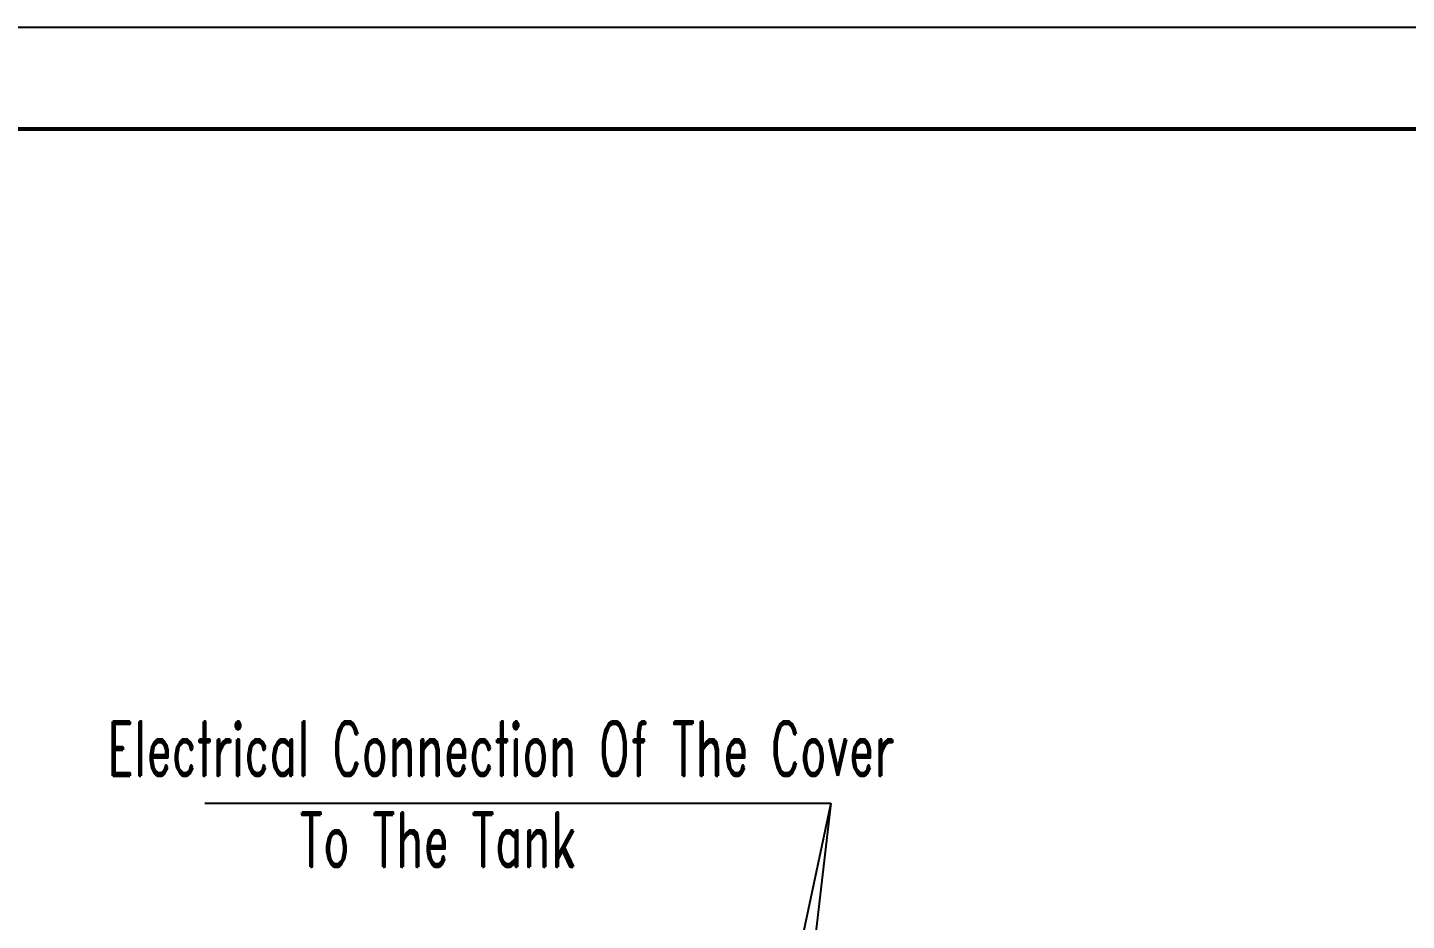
# Model space of a CAD drawing. Header units: millimetres. Extents: x 119255 to 123044, y -8474 to -5474.
# Drawn here: x 120710 to 121322, y -6191 to -5795 of the extents above; entities that cross this region are included whole.
import ezdxf

# ---------------------------------------------------------------- set-up
doc = ezdxf.new("R2010")
doc.units = ezdxf.units.MM
doc.header["$LTSCALE"] = 3
doc.layers.add('PL', color=5, linetype='Continuous')
doc.layers.add('标注、文本', color=3, linetype='Continuous', lineweight=25)
doc.layers.add('粗实线', color=4, linetype='Continuous', lineweight=53)
doc.styles.add('数字与字母', font='romand.shx', dxfattribs={"width": 0.8, "bigfont": 'hztxt.shx'})

msp = doc.modelspace()

# ---------------------------------------------------------------- linework, layer by layer
at = {"layer": '标注、文本'}
for p, q in [((123044.2, -5794.75), (119255.17, -5794.75)), ((120789.11, -6139.06), (121066.83, -6139.06)), ((121066.83, -6139.06), (120948.93, -6698.2)), ((121066.83, -6139.06), (121034.01, -6420.34))]:
    msp.add_line(p, q, dxfattribs=at)
at = {"layer": '粗实线'}
msp.add_line((122999.1, -5839.86), (119480.7, -5839.86), dxfattribs=at)

# ---------------------------------------------------------------- texts
at = {"layer": 'PL', "color": 7, "ltscale": 0.5, "style": '数字与字母', "width": 0.6}
for s, p in [('Electrical Connection Of The Cover', (120745.84, -6126.84)), ('To The Tank', (120831.05, -6167.23))]:
    msp.add_text(s, height=24.1034, dxfattribs=at).set_placement(p)

doc.saveas('drawing.dxf')
